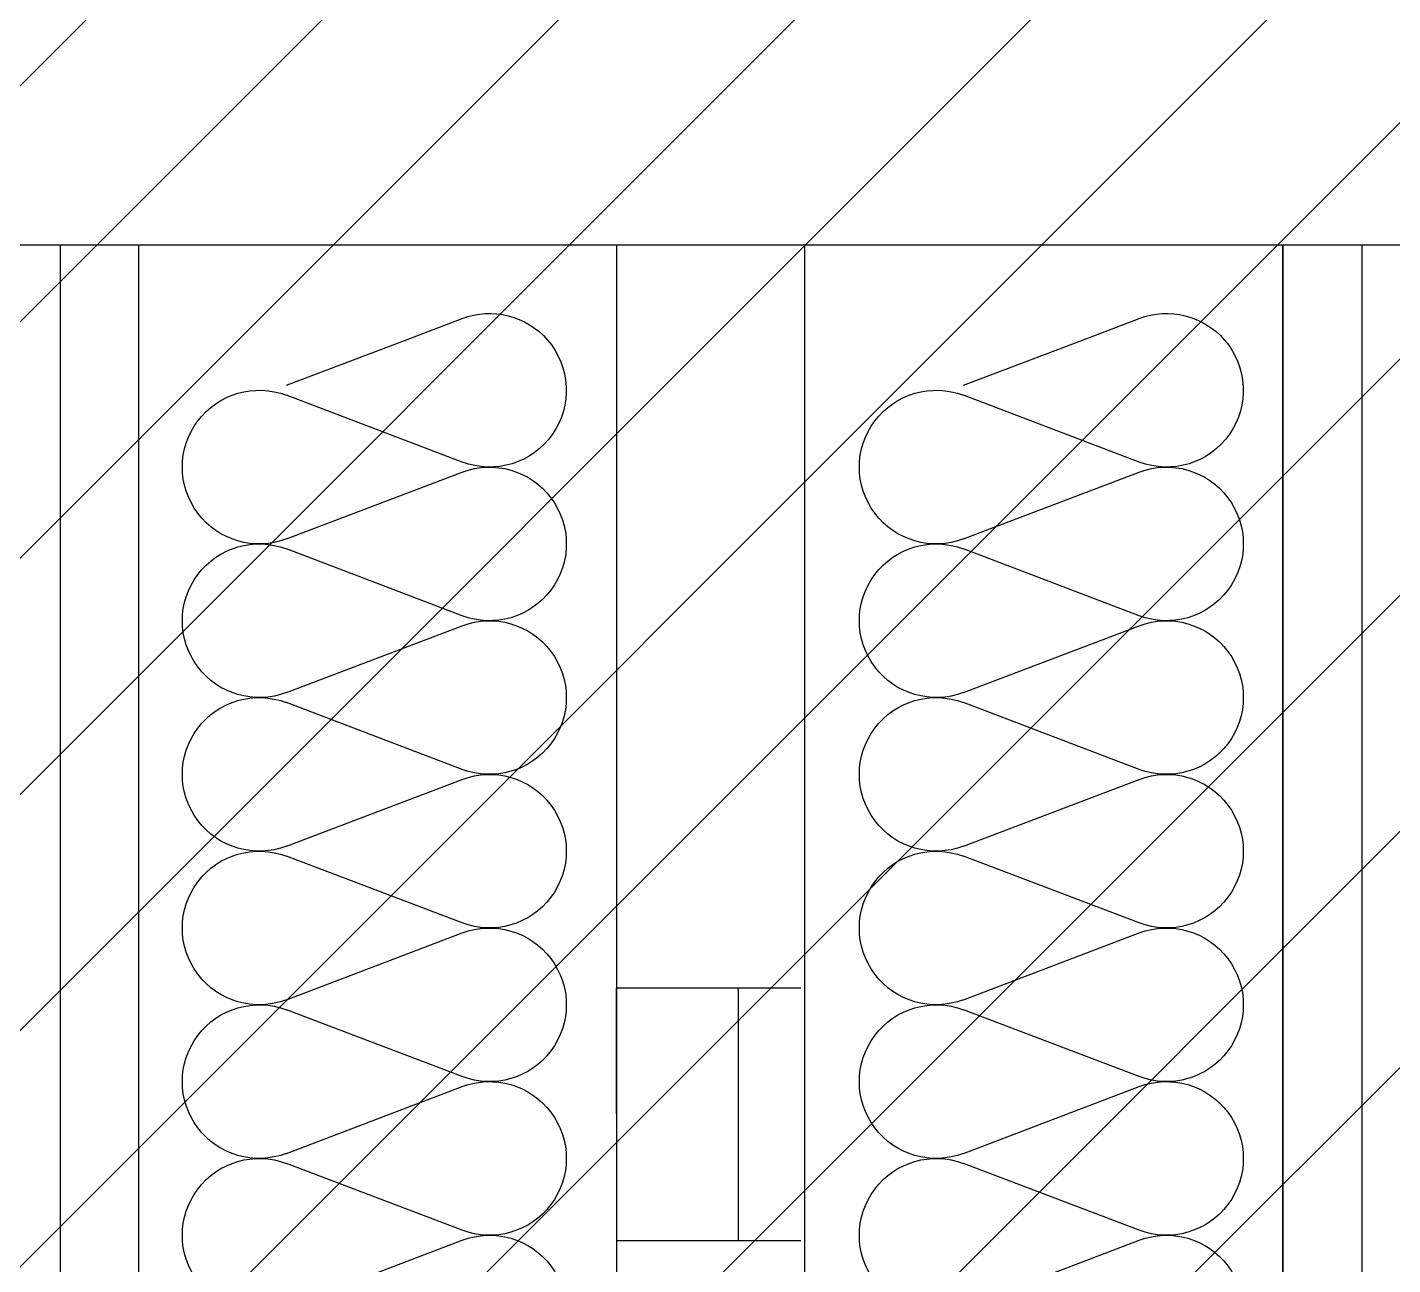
# Model space of a CAD drawing. Header units: millimetres. Extents: x 10 to 76.1, y 10 to 63.5.
# Drawn here: x 54.0319 to 54.2915, y 10.6562 to 10.8914 of the extents above; entities that cross this region are included whole.
import ezdxf

# ---------------------------------------------------------------- set-up
doc = ezdxf.new("R2010")
doc.units = ezdxf.units.MM
for name, color, linetype in [('durlok', 3, 'Continuous'), ('lana de vidrio', 2, 'Continuous'), ('relleno2d', 9, 'Continuous')]:
    doc.layers.add(name, color=color, linetype=linetype)

msp = doc.modelspace()

# ---------------------------------------------------------------- hatches: boundary and pattern name
at = {"layer": 'relleno2d'}
h = msp.add_hatch(dxfattribs=at)
h.set_pattern_fill('ANSI31', color=256, scale=0.01)
h.set_pattern_definition([(45, (0, 0), (-0.02245064030267288, 0.02245064030267288), [])])
h.paths.add_polyline_path([(59.68808570611949, 11.70500001447185), (59.48308570611949, 11.70500001447185), (59.4830857061196, 17.78500001447178), (59.6880857061196, 17.78500001447178)])
edge = h.paths.add_edge_path(flags=17)
edge.add_line((59.68808570611959, 18.97500001447185), (59.4830857061196, 18.97500001447185))
edge.add_line((59.4830857061196, 18.97500001447185), (59.4830857061196, 19.03500001447179))
edge.add_line((59.4830857061196, 19.03500001447179), (58.99308570611959, 19.03500001447179))
edge.add_line((58.99308570611959, 19.03500001447179), (58.99308570611959, 19.47500001447185))
edge.add_line((58.99308570611959, 19.47500001447185), (50.9148047490359, 19.47500001447185))
edge.add_arc((50.62308570611959, 19.54500001447178), 0.2999999999999998, 193.4933988215392, 346.50660117845496, ccw=False)
edge.add_line((50.33136666320328, 19.47500001447185), (50.15808570611954, 19.47500001447185))
edge.add_line((50.15808570611954, 19.47500001447185), (50.02308570611947, 19.47500001447185))
edge.add_line((50.02308570611947, 19.47500001447183), (49.95308570611947, 19.47500001447183))
edge.add_line((49.95308570611954, 19.47500001447185), (49.95308570611954, 19.68000001447184))
edge.add_line((49.95308570611954, 19.68000001447183), (59.68808570611949, 19.68000001447183))
edge.add_line((59.68808570611949, 19.68000001447183), (59.68808570611949, 18.97500001447185))
edge = h.paths.add_edge_path(flags=17)
edge.add_line((59.68808570611959, 18.97500001447185), (59.4830857061196, 18.97500001447185))
edge.add_line((59.4830857061196, 18.97500001447185), (59.4830857061196, 19.03500001447179))
edge.add_line((58.99308570611959, 19.03500001447179), (59.4830857061196, 19.03500001447179))
edge.add_line((58.99308570611959, 19.47500001447185), (58.99308570611959, 19.03500001447179))
edge.add_line((50.9148047490359, 19.47500001447185), (58.99308570611959, 19.47500001447185))
edge.add_arc((50.62308570611959, 19.54500001447178), 0.2999999999999998, 193.4933988215392, 346.5066011784549)
edge.add_line((50.33136666320328, 19.47500001447185), (50.15808570611954, 19.47500001447185))
edge.add_line((50.15808570611954, 19.47500001447185), (50.02308570611947, 19.47500001447185))
edge.add_line((49.95308570611947, 19.47500001447183), (50.02308570611947, 19.47500001447183))
edge.add_line((49.95308570611954, 19.68000001447184), (49.95308570611954, 19.47500001447185))
edge.add_line((59.68808570611949, 19.68000001447183), (49.95308570611954, 19.68000001447183))
edge.add_line((59.68808570611949, 19.68000001447183), (59.68808570611949, 18.97500001447185))
edge = h.paths.add_edge_path()
edge.add_line((49.95308570611953, 10.00000001447185), (59.68808570611948, 10.00000001447185))
edge.add_line((50.15808570611954, 10.20500001447184), (50.91480474903579, 10.20500001447184))
edge.add_line((59.48308570611949, 10.20500001447184), (50.91480474903579, 10.20500001447184))
edge.add_line((59.48308570611949, 10.20500001447184), (59.48308570611949, 10.80500001447177))
edge.add_line((59.68808570611948, 10.00000001447185), (59.68808570611948, 10.80500001447177))
edge.add_line((59.48308570611949, 10.80500001447176), (59.68808570611949, 10.80500001447176))
edge.add_line((50.15808570611954, 19.47500001447185), (50.18808570611954, 19.47500001447185))

# ---------------------------------------------------------------- linework, layer by layer
at = {"color": 3}
for p, q in [((54.14391839591039, 10.66082334990301), (54.14390642871987, 10.70882334841121)), ((54.14390942188535, 10.70882615520458), (54.16702769215628, 10.70882903543299)), ((54.16702769215628, 10.70882903543299), (54.17894963207854, 10.70883052074031)), ((54.16702769215628, 10.70882903543299), (54.16703679056151, 10.66082903620957)), ((54.14391540239527, 10.66082334953006), (54.17895561201427, 10.66083208061657))]:
    msp.add_line(p, q, dxfattribs=at)
at = {"layer": 'durlok'}
msp.add_line((54.31808570611954, 10.8500000144718), (54.00558570611955, 10.8500000144718), dxfattribs=at)
at = {"layer": 'durlok', "linetype": 'Continuous', "extrusion": (-1.224646799147353e-16, 0, -1)}
for p, q in [((54.03811639664092, 10.8500000144718), (54.0381164042143, 10.47177703097824)), ((54.14391839953466, 10.47177702973981), (54.14391839228344, 10.8500000144718)), ((54.17971389274522, 10.47177702932081), (54.17971731810822, 10.8500000144718)), ((54.28558569854616, 10.8500000144718), (54.28558569410036, 10.47177702833732))]:
    msp.add_line(p, q, dxfattribs=at)
at = {"layer": 'durlok', "linetype": 'Continuous', "extrusion": (0, 1, 0)}
for p, q in [((54.05307097565687, 10.47177703080319), (54.0530709800523, 10.8500000144718)), ((54.27058569854614, 10.8500000144718), (54.27058570611953, 10.49930001447184)), ((54.27058570579737, 10.47177702825714), (54.27058569854614, 10.8500000144718))]:
    msp.add_line(p, q, dxfattribs=at)
at = {"layer": 'lana de vidrio', "color": 2, "extrusion": (-1.224646799147353e-16, 0, -1)}
for p, q in [((54.10376127489788, 10.83199394610981), (54.1145408043454, 10.8360879671669)), ((54.23248694398347, 10.83199394610981), (54.24326647343099, 10.8360879671669)), ((54.08111647801373, 10.82339354516191), (54.10376125928777, 10.83199394018116)), ((54.20984214709932, 10.82339354516191), (54.23248692837335, 10.83199394018116)), ((54.11455319509522, 10.8087917079482), (54.08111647801373, 10.82149083590875)), ((54.2432788641808, 10.8087917079482), (54.20984214709932, 10.82149083590875)), ((54.08111647801373, 10.79418987073448), (54.11455319509431, 10.80688899869504)), ((54.20984214709932, 10.79418987073448), (54.24327886417989, 10.80688899869504)), ((54.11455319509522, 10.77958803352121), (54.08111647801373, 10.79228716148132)), ((54.2432788641808, 10.77958803352121), (54.20984214709932, 10.79228716148132)), ((54.08111647801373, 10.76498619630704), (54.11455319509431, 10.7776853242676)), ((54.20984214709932, 10.76498619630704), (54.24327886417989, 10.7776853242676)), ((54.11455319509522, 10.75038435909378), (54.08111647801373, 10.76308348705388)), ((54.2432788641808, 10.75038435909378), (54.20984214709932, 10.76308348705388)), ((54.08111647801373, 10.73578252188018), (54.11455319509431, 10.74848164984028)), ((54.20984214709932, 10.73578252188018), (54.24327886417989, 10.74848164984028)), ((54.11455319509522, 10.72118068466634), (54.08111647801373, 10.73387981262645)), ((54.2432788641808, 10.72118068466634), (54.20984214709932, 10.73387981262645)), ((54.08111647801373, 10.70657884745319), (54.11455319509431, 10.71927797541284)), ((54.20984214709932, 10.70657884745319), (54.24327886417989, 10.71927797541284)), ((54.11455319509522, 10.69197701023891), (54.08111647801373, 10.70467613819947)), ((54.2432788641808, 10.69197701023891), (54.20984214709932, 10.70467613819947)), ((54.08111647801373, 10.67737517302576), (54.11455319509431, 10.69007430098541)), ((54.20984214709932, 10.67737517302576), (54.24327886417989, 10.69007430098541)), ((54.11455319509522, 10.66277333581147), (54.08111647801373, 10.67547246377203)), ((54.2432788641808, 10.66277333581147), (54.20984214709932, 10.67547246377203)), ((54.08111647801373, 10.64817149859832), (54.11455319509431, 10.66087062655843)), ((54.20984214709932, 10.64817149859832), (54.24327886417989, 10.66087062655843))]:
    msp.add_line(p, q, dxfattribs=at)
for centre, radius, start, end in [((-54.11972520162507, 10.82243748457993), 0.01460183721366949, 69.20342834229953, 139.1205401445986), ((-54.24845087071065, 10.82243748457993), 0.01460183721366949, 69.20342834229953, 139.1205401445986), ((-54.11973759237465, 10.82244219053505), 0.01460183721366949, 139.1449863810197, 290.7965716577004), ((-54.24846326146024, 10.82244219053505), 0.01460183721366949, 139.1449863810197, 290.7965716577004), ((-54.07593208073339, 10.8078403533219), 0.01460183721366781, 249.2034283393313, 110.7965716606687), ((-54.20465774981897, 10.8078403533219), 0.01460183721366781, 249.2034283393313, 110.7965716606687), ((-54.11973759237465, 10.79323851610761), 0.01460183721366949, 69.20342834229953, 290.7965716577004), ((-54.24846326146024, 10.79323851610761), 0.01460183721366949, 69.20342834229953, 290.7965716577004), ((-54.07593208073339, 10.77863667889446), 0.01460183721366781, 249.2034283393313, 110.7965716606687), ((-54.20465774981897, 10.77863667889446), 0.01460183721366781, 249.2034283393313, 110.7965716606687), ((-54.11973759237465, 10.7640348416812), 0.01460183721366949, 69.20342834229953, 290.7965716577004), ((-54.24846326146024, 10.7640348416812), 0.01460183721366949, 69.20342834229953, 290.7965716577004), ((-54.07593208073339, 10.74943300446703), 0.01460183721366781, 249.2034283393313, 110.7965716606687), ((-54.20465774981897, 10.74943300446703), 0.01460183721366781, 249.2034283393313, 110.7965716606687), ((-54.11973759237465, 10.73483116725377), 0.01460183721366949, 69.20342834229953, 290.7965716577004), ((-54.24846326146024, 10.73483116725377), 0.01460183721366949, 69.20342834229953, 290.7965716577004), ((-54.07593208073339, 10.72022933003959), 0.01460183721366781, 249.2034283393313, 110.7965716606687), ((-54.20465774981897, 10.72022933003959), 0.01460183721366781, 249.2034283393313, 110.7965716606687), ((-54.11973759237465, 10.70562749282633), 0.01460183721366949, 69.20342834229953, 290.7965716577004), ((-54.24846326146024, 10.70562749282633), 0.01460183721366949, 69.20342834229953, 290.7965716577004), ((-54.07593208073339, 10.69102565561216), 0.01460183721366781, 249.2034283393313, 110.7965716606687), ((-54.20465774981897, 10.69102565561216), 0.01460183721366781, 249.2034283393313, 110.7965716606687), ((-54.11973759237465, 10.6764238183989), 0.01460183721366949, 69.20342834229953, 290.7965716577004), ((-54.24846326146024, 10.6764238183989), 0.01460183721366949, 69.20342834229953, 290.7965716577004), ((-54.07593208073339, 10.66182198118472), 0.01460183721366781, 249.2034283393313, 110.7965716606687), ((-54.20465774981897, 10.66182198118472), 0.01460183721366781, 249.2034283393313, 110.7965716606687), ((-54.11973759237465, 10.64722014397146), 0.01460183721366949, 69.20342834229953, 290.7965716577004), ((-54.24846326146024, 10.64722014397146), 0.01460183721366949, 69.20342834229953, 290.7965716577004)]:
    msp.add_arc(centre, radius, start, end, dxfattribs=at)

doc.saveas('drawing.dxf')
